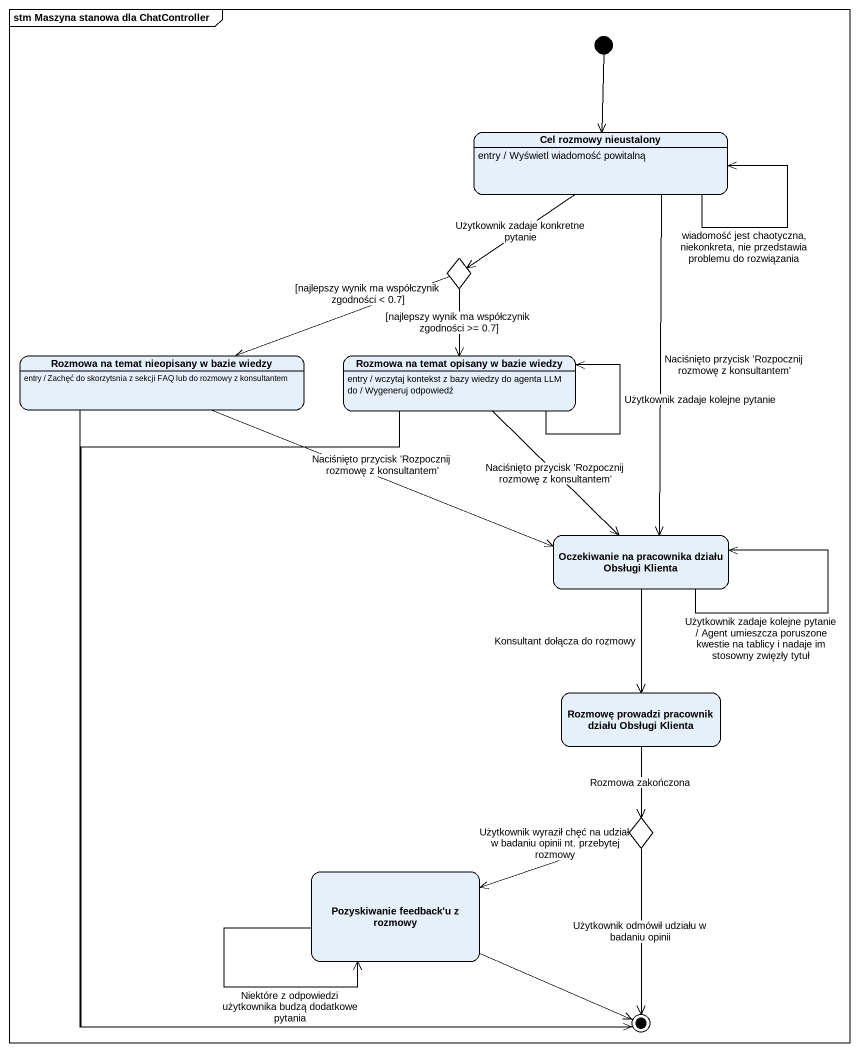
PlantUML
@startuml
mainframe stm Maszyna stanowa dla ChatController
hide empty description
state "Cel rozmowy nieustalony" as Cel_rozmowy_nieustalony
Cel_rozmowy_nieustalony : entry / Wyświetl wiadomość powitalną
state choice1 <<choice>>
state "Rozmowa na temat nieopisany w bazie wiedzy" as Rozmowa_na_temat_nieopisany
Rozmowa_na_temat_nieopisany : entry / Zachęć do skorzytsnia z sekcji FAQ lub do rozmowy z konsultantem
state "Rozmowa na temat opisany w bazie wiedzy" as Rozmowa_na_temat_opisany_w
Rozmowa_na_temat_opisany_w : entry / wczytaj kontekst z bazy wiedzy do agenta LLM
Rozmowa_na_temat_opisany_w : do / Wygeneruj odpowiedź
state "Oczekiwanie na pracownika działu Obsługi Klienta" as Oczekiwanie_na_pracownika
state "Rozmowę prowadzi pracownik działu Obsługi Klienta" as Rozmowę_prowadzi_pracownik
state choice2 <<choice>>
state "Pozyskiwanie feedback'u z rozmowy" as Pozyskiwanie_feedback_u_z
[*] --> Cel_rozmowy_nieustalony
Cel_rozmowy_nieustalony --> Cel_rozmowy_nieustalony : wiadomość jest chaotyczna, niekonkreta, nie przedstawia problemu do rozwiązania
Cel_rozmowy_nieustalony --> choice1 : Użytkownik zadaje konkretne pytanie
Cel_rozmowy_nieustalony --> Oczekiwanie_na_pracownika : Naciśnięto przycisk 'Rozpocznij rozmowę z konsultantem'
choice1 -left-> Rozmowa_na_temat_nieopisany : [najlepszy wynik ma współczynik zgodności < 0.7]
choice1 --> Rozmowa_na_temat_opisany_w : [najlepszy wynik ma współczynik zgodności >= 0.7]
Rozmowa_na_temat_nieopisany -right-> Oczekiwanie_na_pracownika : Naciśnięto przycisk 'Rozpocznij rozmowę z konsultantem'
Rozmowa_na_temat_opisany_w --> Rozmowa_na_temat_opisany_w : Użytkownik zadaje kolejne pytanie
Rozmowa_na_temat_opisany_w --> Oczekiwanie_na_pracownika : Naciśnięto przycisk 'Rozpocznij rozmowę z konsultantem'
Oczekiwanie_na_pracownika --> Oczekiwanie_na_pracownika : Użytkownik zadaje kolejne pytanie / Agent umieszcza poruszone kwestie na tablicy i nadaje im stosowny zwięzły tytuł
Oczekiwanie_na_pracownika --> Rozmowę_prowadzi_pracownik : Konsultant dołącza do rozmowy
Rozmowę_prowadzi_pracownik --> choice2 : Rozmowa zakończona
choice2 -left-> Pozyskiwanie_feedback_u_z : Użytkownik wyraził chęć na udział w badaniu opinii nt. przebytej rozmowy
Pozyskiwanie_feedback_u_z --> Pozyskiwanie_feedback_u_z : Niektóre z odpowiedzi użytkownika budzą dodatkowe pytania
Rozmowa_na_temat_nieopisany --> [*]
Rozmowa_na_temat_opisany_w --> [*]
choice2 --> [*] : Użytkownik odmówił udziału w badaniu opinii
Pozyskiwanie_feedback_u_z -right-> [*]
@enduml
